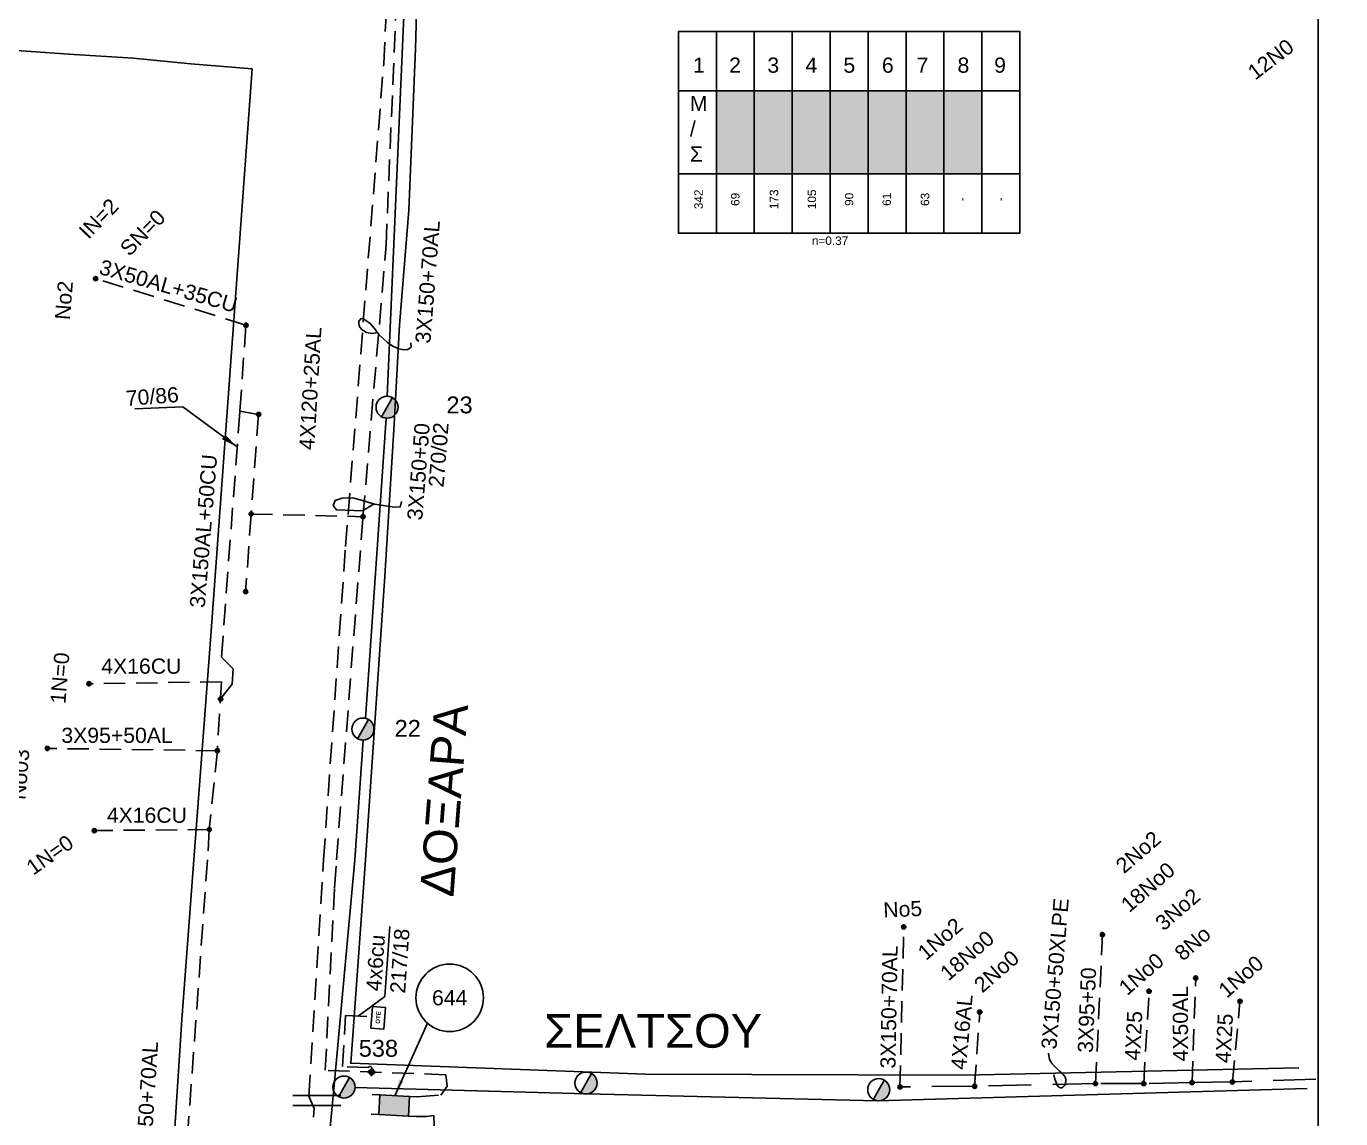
# Model space of a CAD drawing. Header units: millimetres. Extents: x 974 to 2037, y 106 to 580.
# Drawn here: x 1805.4 to 1883.3, y 329.6 to 394.4 of the extents above; entities that cross this region are included whole.
import ezdxf
from ezdxf.enums import TextEntityAlignment as Align

# ---------------------------------------------------------------- set-up
doc = ezdxf.new("R2010")
doc.units = ezdxf.units.MM
doc.linetypes.add('DASHED', pattern=[19.05, 12.7, -6.35])
for name, color, linetype in [('Link Box 4 Διευθύνσεων', 7, 'Continuous'), ('Pillar OTE', 7, 'Continuous'), ('Άγνωστα', 7, 'Continuous'), ('Ασφαλειοκιβώτια Χ.Τ 9 αναχωρήσεων', 7, 'Continuous'), ('Γυμνά εναέρια ΧΤ (3Φ)   3x50+35CU', 7, 'Continuous'), ('Γυμνά εναέρια ΧΤ (3Φ)   4x16CU', 7, 'Continuous'), ('Γυμνά εναέρια ΧΤ και ΦΟΠ (3Φ)   4x50+16AL', 7, 'Continuous'), ('Επιγραφές - Σχήματα', 7, 'Continuous'), ('Καλώδια ΧΤ   3x150+50AL', 7, 'DASHED'), ('Καλώδια ΧΤ   3x150+70AL', 7, 'DASHED'), ('Καλώδια ΧΤ   3x150AL+50CU', 7, 'DASHED'), ('Καλώδια ΧΤ   3x150AL+50XLPE', 7, 'DASHED'), ('Καλώδια ΧΤ   3x95+50 AL XLPE', 7, 'DASHED'), ('Καλώδια ΧΤ   3x95+50CU', 7, 'DASHED'), ('Στύλος ΦΜ', 7, 'Continuous'), ('Στύλος ΦΜ @ 1', 7, 'Continuous'), ('Συνδέσεις', 7, 'Continuous'), ('Συνεστραμμένα ΧΤ   4x120+25 AL', 7, 'SYN_LINE'), ('Τομή', 7, 'Continuous'), ('Υπόβαθρο ΔΕΗ', 7, 'Continuous'), ('Υπόγεια καλώδια Δικτύου ΧΤ και Παρ. ΧΤ - 3X150+70 AL', 7, 'DASHED'), ('Υπόγεια καλώδια Παροχών ΧΤ   4x16AL', 7, 'DASHED'), ('Υπόγεια καλώδια Παροχών ΧΤ   4x25', 7, 'DASHED'), ('Υπόγεια καλώδια Παροχών ΧΤ   4x50AL', 7, 'DASHED'), ('Υπόγεια καλώδια Παροχών ΧΤ   4x6', 7, 'DASHED')]:
    doc.layers.add(name, color=color, linetype=linetype)
doc.layers.get('0').freeze()
doc.styles.get("Standard").update_dxf_attribs({"font": 'arial.ttf'})
doc.linetypes.add('SYN_LINE', pattern='A,0.5,-0.0001,["/\\/\\/\\/",Standard,S=0.1,R=0,X=0,Y=-0.05],-0.25', length=0.7501)
doc.dimstyles.new('ISO-25', dxfattribs={"dimtxt": 2.5, "dimasz": 2.5, "dimexe": 1.25, "dimexo": 0.625, "dimtad": 1, "dimtxsty": 'Standard', "dimcen": 2.5, "dimadec": 0, "dimazin": 0, "dimtfac": 1, "dimtmove": 0, "dimatfit": 3, "dimfxl": 1, "dimarcsym": 0})

# ---------------------------------------------------------------- blocks, each defined once
blk = doc.blocks.new('LINK BOX 4 ΑΝΑΧΩΡΗΣΕΩΝ')
at = {"layer": 'Link Box 4 Διευθύνσεων', "ltscale": 40}
blk.add_hatch(color=256, dxfattribs=at).paths.add_polyline_path([(-3.54, 0), (-3.54, -4.67), (3.54, -4.67), (3.54, 0)])
for p, q in [((-3.54, 0), (-5.33, 0)), ((5.33, 0), (3.54, 0)), ((-3.54, -4.67), (-5.33, -4.67)), ((5.33, -4.67), (3.54, -4.67))]:
    blk.add_line(p, q, dxfattribs=at)
blk.add_lwpolyline([(-3.54, -4.67), (-3.54, 0), (3.54, 0), (3.54, -4.67)], close=True, dxfattribs=at)
blk = doc.blocks.new('ΥΠΑΡΧΩΝ ΤΣΙΜΕΝΤΕΝΙΟΣ ΣΤΥΛΟΣ')
at = {"layer": 'Στύλος ΦΜ'}
blk.add_hatch(color=256, dxfattribs=at).paths.add_polyline_path([(-1.29, -2.28, 0.574793), (2.62, 0, 0.268822), (1.3, 2.27)])
blk.add_line((-1.29, -2.28), (1.3, 2.27), dxfattribs=at)
blk.add_circle((0, 0), 2.62, dxfattribs=at)
at = {"layer": 'Στύλος ΦΜ', "flags": 4}
for tag, p in [('ΑΡΙΘΜΟΣ', (-4.68, 8.05)), ('ΤΥΠΟΣ', (-4.91, 3.03))]:
    blk.add_attdef(tag, p, '', height=4, dxfattribs=at)
blk = doc.blocks.new('_ΣΥΝΔΕΣΗ')
at = {"layer": 'Συνδέσεις', "linetype": 'SYN_LINE', "ltscale": 40}
blk.add_hatch(color=256, dxfattribs=at).paths.add_polyline_path([(0.5, -0.01, 1), (-0.5, -0.01, 1)])
at = {"layer": 'Συνδέσεις'}
blk.add_circle((0, -0.01), 0.5, dxfattribs=at)
blk = doc.blocks.new('ΤΟΜΗ')
at = {"layer": 'Τομή', "ltscale": 40}
for p, q in [((-5.68, 0), (5.68, 0)), ((5.68, -2.33), (-5.68, -2.33))]:
    blk.add_line(p, q, dxfattribs=at)
blk = doc.blocks.new('ΑΣΦΑΛΕΙΟΚΙΒΩΤΙΟ ΥΠΟΣΤΑΘΜΟΥ 9AG ΑΝΑΧΩΡΗΣΕΩΝ')
at = {"layer": 'Ασφαλειοκιβώτια Χ.Τ 9 αναχωρήσεων', "ltscale": 40}
for p, q in [((0, 0), (0, 11.955)), ((2.25, 0), (2.25, 11.955)), ((4.5, 0), (4.5, 11.955)), ((6.75, 0), (6.75, 11.955)), ((9, 0), (9, 11.955)), ((11.25, 0), (11.25, 11.955)), ((13.5, 0), (13.5, 11.955)), ((15.75, 0), (15.75, 11.955)), ((18, 0), (18, 11.955)), ((0, 8.434), (20.25, 8.434)), ((0, 3.521), (20.25, 3.521))]:
    blk.add_line(p, q, dxfattribs=at)
at = {"layer": 'Ασφαλειοκιβώτια Χ.Τ 9 αναχωρήσεων'}
blk.add_lwpolyline([(20.25, 0), (20.25, 11.955), (0, 11.955), (0, 0)], close=True, dxfattribs=at)
for s, p in [('1', (0.866, 9.513)), ('2', (3.008, 9.513)), ('3', (5.276, 9.513)), ('4', (7.532, 9.513)), ('5', (9.785, 9.513)), ('6', (12.068, 9.513)), ('7', (14.129, 9.513)), ('8', (16.551, 9.513)), ('9', (18.725, 9.513))]:
    blk.add_text(s, height=0.9, dxfattribs=at).set_placement(p)
at = {"layer": 'Ασφαλειοκιβώτια Χ.Τ 9 αναχωρήσεων', "ltscale": 40}
for tag, height, p in [('ΟΝΟΜΑ', 1.5, (-1.432, 5.727)), ('ΚΕΙΜΕΝΟ 1', 0.5, (1.194, 2.005)), ('ΚΕΙΜΕΝΟ 2', 0.5, (3.37, 2.005)), ('ΚΕΙΜΕΝΟ 3', 0.5, (5.669, 2.005)), ('ΚΕΙΜΕΝΟ 4', 0.5, (7.913, 2.005)), ('ΚΕΙΜΕΝΟ 5', 0.5, (10.123, 2.005)), ('ΚΕΙΜΕΝΟ 6', 0.5, (12.354, 2.005)), ('ΚΕΙΜΕΝΟ 7', 0.5, (14.623, 2.005)), ('ΚΕΙΜΕΝΟ 8', 0.5, (16.804, 2.005)), ('ΚΕΙΜΕΝΟ 9', 0.5, (19.088, 2.005))]:
    blk.add_attdef(tag, text='', height=height, rotation=90, dxfattribs=at).set_placement(p, align=Align.MIDDLE_CENTER)
blk.add_attdef('ΣΧ', text='', height=0.5, dxfattribs=at).set_placement((8.993, -0.446), align=Align.MIDDLE_CENTER)
blk = doc.blocks.new('TSONTA XT1')
at = {"ltscale": 40}
h = blk.add_hatch(color=256, dxfattribs=at)
h.dxf.hatch_style = 1
h.paths.add_polyline_path([(595.96, 2487.66), (597.07, 2488.77), (595.96, 2489.87), (594.85, 2488.77)])
blk.add_lwpolyline([(594.85, 2488.77), (595.96, 2489.87), (597.07, 2488.77), (595.96, 2487.66)], close=True, dxfattribs=at)
blk = doc.blocks.new('PILLAR ΟΤΕ')
at = {"layer": 'Pillar OTE', "ltscale": 40}
blk.add_lwpolyline([(-3.31, 2.02), (3.39, 2.02), (3.39, -1.99), (-3.31, -1.99)], close=True, dxfattribs=at)
at = {"layer": 'Pillar OTE', "insert": (-1.81, 0.71), "char_height": 1.3575, "width": 109.961, "attachment_point": 1}
blk.add_mtext('{\\fArial|b1|i0|c161|p34;OTE}', dxfattribs=at)

msp = doc.modelspace()

# ---------------------------------------------------------------- hatches: boundary and pattern name
at = {"layer": 'Ασφαλειοκιβώτια Χ.Τ 9 αναχωρήσεων'}
for color, points in [(6, [(1846.302, 385.626), (1848.552, 385.626), (1848.552, 390.54), (1846.302, 390.54)]), (5, [(1850.802, 390.54), (1848.552, 390.54), (1848.552, 385.626), (1850.802, 385.626)]), (173, [(1853.052, 390.54), (1850.802, 390.54), (1850.802, 385.626), (1853.052, 385.626)]), (2, [(1853.052, 385.626), (1855.302, 385.626), (1855.302, 390.54), (1853.052, 390.54)]), (62, [(1857.552, 390.54), (1855.302, 390.54), (1855.302, 385.626), (1857.552, 385.626)]), (1, [(1859.802, 390.54), (1857.552, 390.54), (1857.552, 385.626), (1859.802, 385.626)]), (133, [(1862.052, 390.54), (1859.802, 390.54), (1859.802, 385.626), (1862.052, 385.626)])]:
    msp.add_hatch(color=color, dxfattribs=at).paths.add_polyline_path(points)

# ---------------------------------------------------------------- linework, layer by layer
at = {"layer": 'Άγνωστα', "color": 6, "linetype": 'DASHED', "ltscale": 0.2}
msp.add_lwpolyline([(1881.86, 331.938), (1876.909, 331.766), (1874.514, 331.731), (1871.649, 331.677), (1868.788, 331.677), (1861.619, 331.514), (1857.191, 331.475)], dxfattribs=at)
at = {"layer": 'Γυμνά εναέρια ΧΤ (3Φ)   3x50+35CU', "color": 133, "linetype": 'DASHED', "ltscale": 0.1}
msp.add_lwpolyline([(1816.901, 354.486), (1817.584, 355.363), (1817.645, 356.26), (1816.951, 356.953), (1818.043, 371.546), (1818.404, 376.65), (1809.488, 379.41)], dxfattribs=at)
at = {"layer": 'Γυμνά εναέρια ΧΤ (3Φ)   4x16CU', "color": 133, "linetype": 'DASHED', "ltscale": 0.1}
for points in [[(1816.964, 355.495), (1809.096, 355.384)], [(1816.227, 346.741), (1809.412, 346.673)]]:
    msp.add_lwpolyline(points, dxfattribs=at)
at = {"layer": 'Γυμνά εναέρια ΧΤ και ΦΟΠ (3Φ)   4x50+16AL'}
msp.add_lwpolyline([(1824.872, 331.444), (1838.595, 331.058), (1855.831, 330.649), (1881.345, 331.377)], dxfattribs=at)
at = {"layer": 'Επιγραφές - Σχήματα'}
msp.add_lwpolyline([(990.202, 120.286), (1881.983, 120.286), (1881.983, 558.892), (990.202, 558.892)], close=True, dxfattribs=at)
for points in [[(1828.186, 375.601), (1828.195, 375.353), (1828.008, 375.203), (1827.773, 375.177), (1827.473, 375.236), (1827.124, 375.413), (1826.798, 375.616), (1826.278, 376.104), (1826.032, 376.446), (1825.769, 376.751), (1825.453, 376.971), (1825.373, 377.024), (1825.245, 377.04), (1825.1, 376.885), (1825.1, 376.746), (1825.111, 376.607), (1825.186, 376.516), (1825.303, 376.377), (1825.405, 376.308), (1825.549, 376.217), (1825.897, 376.158), (1826.2, 376.212)], [(1827.636, 366.193), (1827.542, 365.864), (1827.083, 365.876), (1826.023, 366.041), (1825.187, 366.288), (1824.752, 366.417), (1824.104, 366.382), (1823.704, 366.252), (1823.584, 365.951), (1823.772, 365.7), (1825.318, 365.637), (1826, 366.047)]]:
    msp.add_lwpolyline(points, dxfattribs=at)
at = {"layer": 'Επιγραφές - Σχήματα', "ltscale": 0.1}
msp.add_lwpolyline([(1866.318, 332.19), (1866.381, 331.925), (1866.448, 331.725), (1866.518, 331.582), (1866.588, 331.487), (1866.657, 331.435), (1866.724, 331.417), (1866.787, 331.426), (1866.844, 331.454), (1866.894, 331.495), (1866.937, 331.545), (1866.972, 331.603), (1866.999, 331.666), (1867.018, 331.733), (1867.03, 331.801), (1867.033, 331.867), (1867.028, 331.93), (1867.015, 331.988), (1866.994, 332.042), (1866.967, 332.091), (1866.933, 332.138), (1866.895, 332.183), (1866.852, 332.227), (1866.806, 332.271), (1866.757, 332.316), (1866.707, 332.362), (1866.654, 332.41), (1866.6, 332.46), (1866.545, 332.511), (1866.489, 332.565), (1866.432, 332.62), (1866.375, 332.678), (1866.318, 332.737), (1866.261, 332.8), (1866.205, 332.866), (1866.153, 332.939), (1866.106, 333.02), (1866.066, 333.112), (1866.034, 333.217), (1866.013, 333.336), (1866.003, 333.472)], dxfattribs=at)
at = {"layer": 'Επιγραφές - Σχήματα', "color": 7}
msp.add_circle((1830.488, 336.755), 2, dxfattribs=at)
at = {"layer": 'Καλώδια ΧΤ   3x150+50AL', "color": 133, "ltscale": 0.1}
msp.add_lwpolyline([(1818.714, 365.445), (1825.345, 365.291)], dxfattribs=at)
at = {"layer": 'Καλώδια ΧΤ   3x150+50AL', "color": 30, "ltscale": 0.1}
msp.add_lwpolyline([(1847.836, 321.351), (1847.942, 326.375), (1823.994, 326.735), (1823.856, 327.302), (1823.997, 328.965), (1828.92, 328.856), (1829.576, 329.14), (1829.554, 329.774), (1829.116, 329.717), (1828.495, 329.718)], dxfattribs=at)
at = {"layer": 'Καλώδια ΧΤ   3x150+70AL', "color": 5, "ltscale": 0.1}
msp.add_lwpolyline([(1813.13, 310.016), (1814.151, 310.675), (1818.895, 310.062), (1819.221, 313.366), (1820.473, 327.426), (1822.193, 327.791), (1822.458, 330.196), (1822.135, 330.931), (1823.004, 344.932), (1824.314, 363.529), (1826.573, 392.156), (1827.399, 408.568), (1842.072, 408.261), (1856.582, 407.958), (1859.406, 407.87), (1860.607, 407.498), (1883.33, 406.931)], dxfattribs=at)
at = {"layer": 'Καλώδια ΧΤ   3x150+70AL', "color": 133, "ltscale": 0.1}
for points in [[(1828.555, 330.883), (1829.972, 330.986), (1830.333, 331.519), (1830.257, 332.193), (1823.107, 332.461), (1823.665, 343.289), (1823.776, 344.932), (1825.345, 365.291), (1826.717, 381.392), (1827.801, 407.462), (1836.743, 407.293), (1842.605, 407.227), (1858.096, 406.767), (1858.075, 404.226)], [(1816.964, 355.495), (1816.71, 351.412), (1816.227, 346.741), (1816.124, 344.932), (1813.75, 312.029), (1813.792, 311.399), (1812.763, 311.124)]]:
    msp.add_lwpolyline(points, dxfattribs=at)
at = {"layer": 'Καλώδια ΧΤ   3x150AL+50CU', "color": 133, "ltscale": 0.1}
msp.add_lwpolyline([(1818.043, 371.546), (1819.154, 371.356), (1818.714, 365.445), (1818.388, 360.853)], dxfattribs=at)
at = {"layer": 'Καλώδια ΧΤ   3x95+50 AL XLPE', "color": 6, "ltscale": 0.1}
msp.add_lwpolyline([(1868.788, 331.677), (1869.201, 340.512)], dxfattribs=at)
at = {"layer": 'Καλώδια ΧΤ   3x95+50CU', "color": 133, "ltscale": 0.1}
msp.add_lwpolyline([(1816.71, 351.412), (1806.631, 351.548)], dxfattribs=at)
at = {"layer": 'Συνεστραμμένα ΧΤ   4x120+25 AL', "color": 27, "ltscale": 10}
for points in [[(1828.838, 419.37), (1826.772, 372.44)], [(1826.73, 371.133), (1825.496, 353.331)], [(1825.365, 352.041), (1824.862, 344.932), (1823.643, 331.572), (1820.504, 298.608)]]:
    msp.add_lwpolyline(points, dxfattribs=at)
at = {"layer": 'Υπόβαθρο ΔΕΗ'}
for points in [[(1882.423, 405.13), (1875.302, 405.475), (1863.377, 405.775), (1853.727, 405.971), (1828.926, 406.578), (1828.693, 401.549), (1828.464, 393.064), (1828.055, 383.466), (1827.505, 376.656), (1827.195, 370.77), (1826.644, 361.763), (1825.494, 344.932), (1824.623, 332.874), (1842.093, 332.22), (1861.008, 332.171), (1880.837, 332.608)], [(1815.311, 344.932), (1816.317, 358.251), (1818.771, 391.845), (1815.142, 392.156), (1811.72, 392.478), (1807.894, 392.727), (1801.712, 393.149)], [(1794.695, 324.113), (1805.77, 314.16), (1809.328, 310.994), (1812.887, 312.114), (1813.815, 323.23), (1814.597, 335.476), (1815.311, 344.932)]]:
    msp.add_lwpolyline(points, dxfattribs=at)
at = {"layer": 'Υπόγεια καλώδια Δικτύου ΧΤ και Παρ. ΧΤ - 3X150+70 AL', "color": 6, "ltscale": 0.1}
msp.add_lwpolyline([(1857.316, 331.479), (1857.192, 331.478), (1857.416, 340.967)], dxfattribs=at)
at = {"layer": 'Υπόγεια καλώδια Παροχών ΧΤ   4x16AL', "color": 6, "ltscale": 0.1}
msp.add_lwpolyline([(1861.619, 331.514), (1861.923, 335.91)], dxfattribs=at)
at = {"layer": 'Υπόγεια καλώδια Παροχών ΧΤ   4x25', "color": 6, "ltscale": 0.1}
for points in [[(1871.649, 331.677), (1871.965, 337.152)], [(1876.909, 331.766), (1877.355, 336.554)]]:
    msp.add_lwpolyline(points, dxfattribs=at)
at = {"layer": 'Υπόγεια καλώδια Παροχών ΧΤ   4x50AL', "color": 6, "ltscale": 0.1}
msp.add_lwpolyline([(1874.514, 331.731), (1874.729, 337.935)], dxfattribs=at)
at = {"layer": 'Υπόγεια καλώδια Παροχών ΧΤ   4x6', "color": 133, "linetype": 'DASHED', "ltscale": 0.1}
msp.add_lwpolyline([(1825.871, 332.579, 0.754274), (1825.67, 332.624), (1824.125, 332.682), (1824.309, 335.718), (1825.858, 335.624)], format="xyb", dxfattribs=at)

# ---------------------------------------------------------------- block references
at = {"layer": 'Link Box 4 Διευθύνσεων', "xscale": 0.2499999999998698, "yscale": 0.2499999999998698, "zscale": 0.2499999999998698, "rotation": 357.0494765302799}
msp.add_blockref('LINK BOX 4 ΑΝΑΧΩΡΗΣΕΩΝ', (1827.225, 330.952), dxfattribs=at)
at = {"layer": 'Pillar OTE', "xscale": 0.1912513030609471, "yscale": 0.1912513030609471, "zscale": 0.1912513030609471, "rotation": 86.00000000000001}
msp.add_blockref('PILLAR ΟΤΕ', (1826.249, 335.564), dxfattribs=at)
at = {"layer": 'Ασφαλειοκιβώτια Χ.Τ 9 αναχωρήσεων'}
ref = msp.add_blockref('ΑΣΦΑΛΕΙΟΚΙΒΩΤΙΟ ΥΠΟΣΤΑΘΜΟΥ 9AG ΑΝΑΧΩΡΗΣΕΩΝ', (1844.052, 382.106), dxfattribs=at)
ref.add_attrib('ΚΕΙΜΕΝΟ 9', '-', dxfattribs={"ltscale": 40, "height": 0.5, "rotation": 90}).set_placement((1863.14, 384.111), align=Align.MIDDLE_CENTER)
ref.add_attrib('ΚΕΙΜΕΝΟ 8', '-', dxfattribs={"ltscale": 40, "height": 0.5, "rotation": 90}).set_placement((1860.856, 384.111), align=Align.MIDDLE_CENTER)
ref.add_attrib('ΚΕΙΜΕΝΟ 7', '63', dxfattribs={"ltscale": 40, "height": 0.5, "rotation": 90}).set_placement((1858.675, 384.111), align=Align.MIDDLE_CENTER)
ref.add_attrib('ΚΕΙΜΕΝΟ 6', '61', dxfattribs={"ltscale": 40, "height": 0.5, "rotation": 90}).set_placement((1856.406, 384.111), align=Align.MIDDLE_CENTER)
ref.add_attrib('ΚΕΙΜΕΝΟ 5', '90', dxfattribs={"ltscale": 40, "height": 0.5, "rotation": 90}).set_placement((1854.176, 384.111), align=Align.MIDDLE_CENTER)
ref.add_attrib('ΚΕΙΜΕΝΟ 4', '105', dxfattribs={"ltscale": 40, "height": 0.5, "rotation": 90}).set_placement((1851.965, 384.111), align=Align.MIDDLE_CENTER)
ref.add_attrib('ΚΕΙΜΕΝΟ 3', '173', dxfattribs={"ltscale": 40, "height": 0.5, "rotation": 90}).set_placement((1849.721, 384.111), align=Align.MIDDLE_CENTER)
ref.add_attrib('ΚΕΙΜΕΝΟ 1', '342', dxfattribs={"ltscale": 40, "height": 0.5, "rotation": 90}).set_placement((1845.246, 384.111), align=Align.MIDDLE_CENTER)
ref.add_attrib('ΚΕΙΜΕΝΟ 2', '69', dxfattribs={"ltscale": 40, "height": 0.5, "rotation": 90}).set_placement((1847.422, 384.111), align=Align.MIDDLE_CENTER)
ref.add_attrib('ΣΧ', 'n=0.37', dxfattribs={"ltscale": 40, "height": 0.5}).set_placement((1853.045, 381.66), align=Align.MIDDLE_CENTER)
at = {"layer": 'Στύλος ΦΜ @ 1', "ltscale": 40}
ref = msp.add_blockref('ΥΠΑΡΧΩΝ ΤΣΙΜΕΝΤΕΝΙΟΣ ΣΤΥΛΟΣ', (1826.776, 371.785), dxfattribs=dict(at, xscale=0.25, yscale=0.25, zscale=0.25))
ref.add_attrib('ΤΥΠΟΣ', '23', (1830.296, 371.419), dxfattribs={"layer": 'Στύλος ΦΜ', "height": 1, "flags": 4})
ref = msp.add_blockref('ΥΠΑΡΧΩΝ ΤΣΙΜΕΝΤΕΝΙΟΣ ΣΤΥΛΟΣ', (1825.343, 352.695), dxfattribs=dict(at, xscale=0.25, yscale=0.25, zscale=0.25))
ref.add_attrib('ΑΡΙΘΜΟΣ', '22', (1827.221, 352.237), dxfattribs={"layer": 'Στύλος ΦΜ', "height": 1, "flags": 4})
ref = msp.add_blockref('ΥΠΑΡΧΩΝ ΤΣΙΜΕΝΤΕΝΙΟΣ ΣΤΥΛΟΣ', (1824.218, 331.461), dxfattribs=dict(at, xscale=0.25, yscale=0.25, zscale=0.25))
ref.add_attrib('ΤΥΠΟΣ', '538', (1825.095, 333.262), dxfattribs={"layer": 'Στύλος ΦΜ', "height": 1, "flags": 4})
at = {"layer": 'Στύλος ΦΜ @ 1', "ltscale": 40, "xscale": 0.25, "yscale": 0.25, "zscale": 0.25}
for p in [(1838.571, 331.697), (1855.935, 331.308)]:
    msp.add_blockref('ΥΠΑΡΧΩΝ ΤΣΙΜΕΝΤΕΝΙΟΣ ΣΤΥΛΟΣ', p, dxfattribs=at)
at = {"layer": 'Συνδέσεις', "xscale": 0.25, "yscale": 0.25, "zscale": 0.25}
for p in [(1809.488, 379.41), (1818.404, 376.65), (1819.154, 371.356), (1818.714, 365.445), (1825.345, 365.291), (1818.388, 360.853), (1809.096, 355.384), (1816.901, 354.486), (1806.631, 351.548), (1816.71, 351.412), (1809.412, 346.673), (1816.227, 346.741), (1857.416, 340.967), (1869.201, 340.512), (1874.729, 337.935), (1871.965, 337.152), (1861.923, 335.91), (1877.355, 336.554), (1857.192, 331.478), (1861.619, 331.514), (1868.788, 331.677), (1871.649, 331.677), (1874.514, 331.731), (1876.909, 331.766)]:
    msp.add_blockref('_ΣΥΝΔΕΣΗ', p, dxfattribs=at)
at = {"layer": 'Συνδέσεις', "xscale": 0.2, "yscale": 0.2, "zscale": 0.2, "rotation": 357.8557415254285}
msp.add_blockref('TSONTA XT1', (1688.131, -160.587), dxfattribs=at)
at = {"layer": 'Τομή', "xscale": 0.25, "yscale": 0.25, "zscale": 0.25, "rotation": 359.99999999998}
msp.add_blockref('ΤΟΜΗ', (1822.614, 330.961), dxfattribs=at)

# ---------------------------------------------------------------- texts
at = {"layer": 'Ασφαλειοκιβώτια Χ.Τ 9 αναχωρήσεων', "ltscale": 5, "insert": (1844.733, 390.247), "char_height": 0.9, "width": 0.85128, "attachment_point": 1}
msp.add_mtext('M\\P/\\PΣ', dxfattribs=at)
at = {"layer": 'Γυμνά εναέρια ΧΤ (3Φ)   4x16CU', "color": 7, "char_height": 0.9, "width": 84.18588, "attachment_point": 1}
for insert in [(1809.826, 356.877), (1810.156, 348.037)]:
    msp.add_mtext('4X16CU', dxfattribs=dict(at, insert=insert))
at = {"layer": 'Επιγραφές - Σχήματα', "color": 7, "char_height": 0.9, "width": 84.18588, "attachment_point": 1}
for s, insert, rotation in [('12N0', (1877.71, 391.863), 37.50346), ('IN=2', (1808.417, 382.322), 45.82215), ('SN=0', (1810.847, 381.305), 45.82215), ('No2', (1807.067, 377.006), 85.40911), ('70/86', (1811.247, 372.755), 4.33174), ('270/02', (1829.226, 367.079), 85.40911), ('1N=0', (1806.8, 354.242), 85.40911), ('No03', (1804.428, 348.549), 85.40911), ('1N=0', (1805.272, 344.728), 35.23191), ('2No2', (1869.89, 344.76), 40.87942), ('18No0', (1870.197, 342.451), 40.87942), ('3No2', (1872.234, 341.362), 40.87942), ('No5', (1856.181, 342.413), 2.5898), ('1No2', (1858.145, 339.612), 40.87942), ('18No0', (1859.475, 338.396), 40.87942), ('8No', (1873.379, 339.576), 40.87942), ('2No0', (1861.485, 337.689), 40.87942), ('1No0', (1870.071, 337.529), 40.87942), ('1No0', (1875.977, 337.376), 40.87942), ('3X95+50', (1867.727, 333.514), 87.69336)]:
    msp.add_mtext(s, dxfattribs=dict(at, insert=insert, rotation=rotation))
at = {"layer": 'Επιγραφές - Σχήματα', "ltscale": 0.1, "insert": (1828.714, 342.859), "char_height": 2, "width": 13.69148, "attachment_point": 1, "rotation": 85.62661}
msp.add_mtext('ΔΟΞΑΡΑ', dxfattribs=at)
at = {"layer": 'Επιγραφές - Σχήματα', "color": 7, "insert": (1830.488, 336.755), "char_height": 0.9, "width": 1.7866, "attachment_point": 5}
msp.add_mtext('644', dxfattribs=at)
at = {"layer": 'Επιγραφές - Σχήματα', "ltscale": 0.1, "insert": (1836.09, 335.798), "char_height": 2, "width": 13.69148, "attachment_point": 1}
msp.add_mtext('ΣΕΛΤΣΟΥ', dxfattribs=at)
at = {"layer": 'Καλώδια ΧΤ   3x150+50AL', "color": 7, "insert": (1827.959, 365.124), "char_height": 0.9, "width": 84.18588, "attachment_point": 1, "rotation": 85.44803}
msp.add_mtext('3X150+50', dxfattribs=at)
at = {"layer": 'Καλώδια ΧΤ   3x150+70AL', "color": 7, "char_height": 0.9, "width": 84.18588, "attachment_point": 1}
for insert, rotation in [((1828.441, 375.61), 85.48226), ((1811.839, 326.913), 86.38624)]:
    msp.add_mtext('3X150+70AL', dxfattribs=dict(at, insert=insert, rotation=rotation))
at = {"layer": 'Καλώδια ΧΤ   3x150AL+50CU', "color": 7, "char_height": 0.9, "width": 84.18588, "attachment_point": 1}
for s, insert, rotation in [('3X50AL+35CU', (1809.883, 380.567), 343.98255), ('3X150AL+50CU', (1815.062, 359.93), 85.31866)]:
    msp.add_mtext(s, dxfattribs=dict(at, insert=insert, rotation=rotation))
at = {"layer": 'Καλώδια ΧΤ   3x150AL+50XLPE', "color": 7, "insert": (1865.568, 333.744), "char_height": 0.9, "width": 84.18588, "attachment_point": 1, "rotation": 85.25959}
msp.add_mtext('3X150+50XLPE', dxfattribs=at)
at = {"layer": 'Καλώδια ΧΤ   3x95+50CU', "color": 7, "insert": (1807.458, 352.775), "char_height": 0.9, "width": 84.18588, "attachment_point": 1}
msp.add_mtext('3X95+50AL', dxfattribs=at)
at = {"layer": 'Συνεστραμμένα ΧΤ   4x120+25 AL', "color": 7, "insert": (1821.552, 369.276), "char_height": 0.9, "width": 84.18588, "attachment_point": 1, "rotation": 86.54605}
msp.add_mtext('4X120+25AL', dxfattribs=at)
at = {"layer": 'Υπόγεια καλώδια Δικτύου ΧΤ και Παρ. ΧΤ - 3X150+70 AL', "color": 7, "insert": (1856.025, 332.57), "char_height": 0.9, "width": 84.18588, "attachment_point": 1, "rotation": 88.99329}
msp.add_mtext('3X150+70AL', dxfattribs=at)
at = {"layer": 'Υπόγεια καλώδια Παροχών ΧΤ   4x16AL', "color": 7, "insert": (1860.206, 332.546), "char_height": 0.9, "width": 84.18588, "attachment_point": 1, "rotation": 84.77423}
msp.add_mtext('4X16AL', dxfattribs=at)
at = {"layer": 'Υπόγεια καλώδια Παροχών ΧΤ   4x25', "color": 7, "char_height": 0.9, "width": 84.18588, "attachment_point": 1, "rotation": 87.12632}
for insert in [(1870.523, 333.065), (1875.899, 332.912)]:
    msp.add_mtext('4X25', dxfattribs=dict(at, insert=insert))
at = {"layer": 'Υπόγεια καλώδια Παροχών ΧΤ   4x50AL', "color": 7, "ltscale": 0.2, "char_height": 0.9, "attachment_point": 1, "rotation": 86}
for s, insert in [('217/18', (1826.945, 337.057)), ('4x6cu', (1825.522, 337.186))]:
    msp.add_mtext_dynamic_manual_height_columns(s, width=1.8, gutter_width=12.5, heights=[0.118], dxfattribs=dict(at, insert=insert))
at = {"layer": 'Υπόγεια καλώδια Παροχών ΧΤ   4x50AL', "color": 7, "insert": (1873.378, 332.983), "char_height": 0.9, "width": 84.18588, "attachment_point": 1, "rotation": 90.13536}
msp.add_mtext('4X50AL', dxfattribs=at)

# ---------------------------------------------------------------- leaders
at = {"layer": 'Επιγραφές - Σχήματα'}
for points, override in [([(1817.884, 369.424), (1814.662, 371.797), (1811.825, 371.695)], {"dimasz": 1, "dimgap": 0.625, "dimtad": 0}), ([(1825.059, 335.673), (1826.643, 336.837), (1826.935, 340.991)], {"dimasz": 0.4, "dimgap": 0.625, "dimtad": 0})]:
    msp.add_leader(points, dimstyle='ISO-25', override=override, dxfattribs=at)
at = {"layer": 'Επιγραφές - Σχήματα', "color": 7}
msp.add_leader([(1827.225, 330.952), (1829.163, 335.257)], dimstyle='ISO-25', override={"dimasz": 1, "dimgap": 0.625, "dimtad": 0}, dxfattribs=at)

doc.saveas('drawing.dxf')
